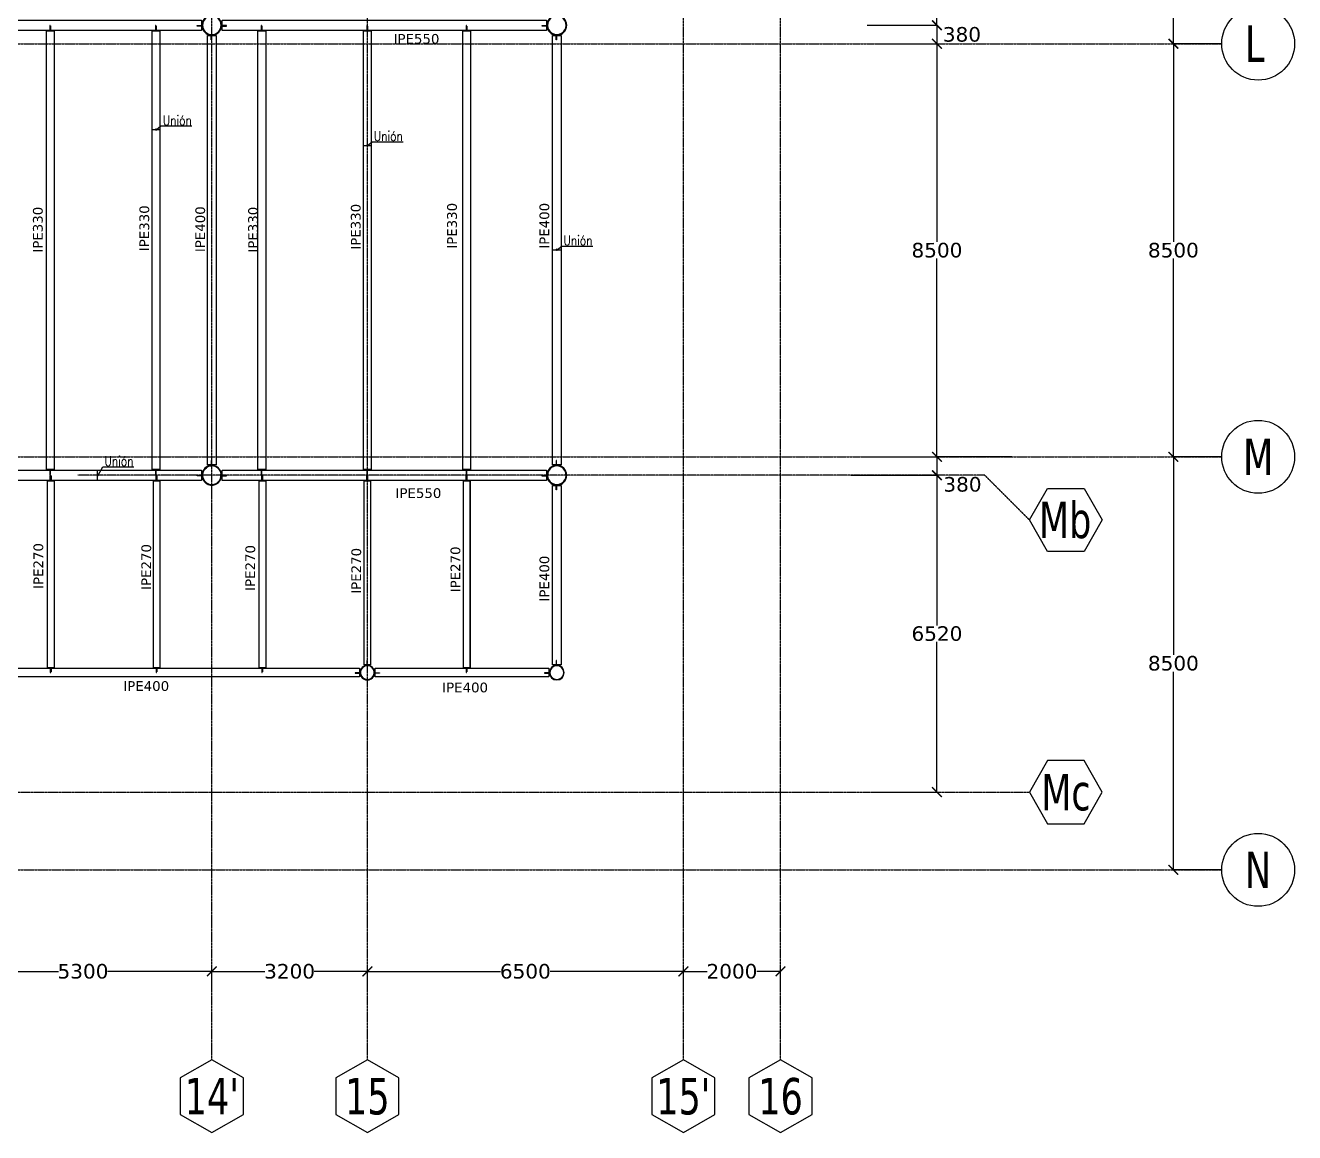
# Model space of a CAD drawing. Header units: millimetres. Extents: x -12345 to 95575, y -10708 to 31862.
# Drawn here: x 69465 to 95575, y -5407 to 17378 of the extents above; entities that cross this region are included whole.
import ezdxf
from ezdxf.enums import TextEntityAlignment as Align

# ---------------------------------------------------------------- set-up
doc = ezdxf.new("R2010")
doc.units = ezdxf.units.MM
doc.header["$LTSCALE"] = 0.95
doc.linetypes.add('DXK_LINE_DOT3', pattern=[5.9187, 2.979, -0.9799, 0.9799, -0.9799])
for name, color, linetype in [('COTAS', 8, 'Continuous'), ('HCB-EJES', 1, 'Continuous'), ('HCB-ROTULOS', 2, 'Continuous'), ('UNIÒN', 6, 'Continuous')]:
    doc.layers.add(name, color=color, linetype=linetype)
for name, color, linetype, lineweight in [('E_COLUMNAS-1', 1, 'Continuous', 25), ('E_COLUMNAS-3', 1, 'Continuous', 35), ('E_TEXTO', 3, 'Continuous', 9), ('HCB_VIGAS', 4, 'Continuous', 25), ('S-COLS-HDLN-2', 52, 'Continuous', 9)]:
    doc.layers.add(name, color=color, linetype=linetype, lineweight=lineweight)
doc.styles.add('CNI_COTAS', font='romans.shx', dxfattribs={"width": 0.8})
doc.styles.add('VERDANA', font='verdana.ttf')
doc.dimstyles.new('1.125', dxfattribs={"dimscale": 0, "dimtxt": 300, "dimasz": 200, "dimexe": 4, "dimexo": 4, "dimgap": 15, "dimtad": 0, "dimdec": 0, "dimzin": 4, "dimdsep": 46, "dimtxsty": 'VERDANA', "dimblk": 'ARCHTICK', "dimcen": -10, "dimclrd": 256, "dimclrt": 3, "dimadec": 0, "dimazin": 0, "dimtfac": 1, "dimtdec": 0, "dimtmove": 2, "dimatfit": 0, "dimldrblk": 'OBLIQUE', "dimfxl": 0.05, "dimtolj": 1, "dimtzin": 0, "dimarcsym": 0})
doc.dimstyles.new('UNIÒN', dxfattribs={"dimscale": 0, "dimtxt": 200, "dimasz": 60, "dimexe": 4, "dimexo": 4, "dimgap": 15, "dimtad": 1, "dimdec": 0, "dimzin": 4, "dimdsep": 46, "dimtxsty": 'CNI_COTAS', "dimcen": -0.09, "dimclrd": 6, "dimclrt": 3, "dimadec": 0, "dimazin": 0, "dimtfac": 1, "dimtdec": 0, "dimtmove": 2, "dimatfit": 0, "dimfxl": 0.05, "dimtolj": 1, "dimtzin": 0, "dimarcsym": 0})

# ---------------------------------------------------------------- blocks, each defined once
blk = doc.blocks.new('EST_SCM_COLUMNA-METALICA-SECCION-CIRCULAR - EST_SCM_COLUMNA-TUBULAR-CIRCULAR_PTEØ_16__e_12_7mm-3427669-_18_00m_N_E_-NIVEL-5 DOC')
at = {"layer": 'E_COLUMNAS-1'}
for radius, start, end in [(0.203, 152.3077, 180), (0.203, 180, 193.8462), (0.191, 138.4615, 180), (0.203, 27.6923, 152.3077), (0.191, 96.9231, 138.4615), (0.19, 221.5385, 0), (0.19, 41.5385, 96.9231), (0.19, 27.6923, 41.5385), (0.19, 13.8462, 27.6923), (0.203, 0, 27.6923), (0.191, 0, 13.8462), (0.203, 346.1538, 0), (0.203, 193.8462, 235.3846), (0.191, 180, 193.8462), (0.19, 193.8462, 221.5385), (0.203, 235.3846, 249.2308), (0.203, 249.2308, 276.9231), (0.203, 276.9231, 304.6154), (0.203, 304.6154, 318.4615), (0.203, 318.4615, 332.3077), (0.203, 332.3077, 346.1538)]:
    blk.add_arc((0, 0), radius, start, end, dxfattribs=at)
blk = doc.blocks.new('EST_SCM_COLUMNA-METALICA-SECCION-CIRCULAR - EST_SCM_COLUMNA-TUBULAR-CIRCULAR_PTEØ_16__e_12_7mm-V25-_18_00m_N_E_-NIVEL-5 DOC')
at = {"layer": 'E_COLUMNAS-1'}
for radius, start, end in [(0.203, 0, 180), (0.203, 180, 0), (0.191, 0, 180), (0.191, 180, 0)]:
    blk.add_arc((0, 0), radius, start, end, dxfattribs=at)
blk = doc.blocks.new('EST_SCM_COLUMNA-METALICA-SECCION-CIRCULAR - EST_SCM_COLUMNA-TUBULAR-CIRCULAR_PTEØ_12__e_10_3mm-V45-_18_00m_N_E_-NIVEL-5 DOC')
at = {"layer": 'S-COLS-HDLN-2'}
h = blk.add_hatch(dxfattribs=at)
h.set_pattern_fill('FP_31', color=256, style=0, pattern_type=2)
h.set_pattern_definition([(315, (-6.162, 144.722), (0.15909903, 0.15909903), [])])
h.paths.add_polyline_path([(0.02, 0.151), (-0.022, 0.151), (-0.063, 0.139), (-0.1, 0.115), (-0.131, 0.077), (-0.147, 0.037), (-0.152, 0), (-0.146, -0.043), (-0.128, -0.082), (-0.1, -0.115), (-0.059, -0.14), (-0.02, -0.151), (0.022, -0.151), (0.067, -0.136), (0.1, -0.115), (0.128, -0.082), (0.147, -0.037), (0.152, 0), (0.146, 0.044), (0.128, 0.082), (0.1, 0.115), (0.059, 0.14), (0.022, 0.151)])
h.paths.add_polyline_path([(0.02, 0.141), (0.063, 0.127), (0.093, 0.107), (0.12, 0.077), (0.136, 0.04), (0.142, 0), (0.136, -0.04), (0.12, -0.077), (0.093, -0.107), (0.059, -0.129), (0.02, -0.141), (-0.02, -0.141), (-0.063, -0.127), (-0.093, -0.107), (-0.12, -0.077), (-0.136, -0.04), (-0.142, 0), (-0.134, 0.044), (-0.12, 0.077), (-0.093, 0.107), (-0.059, 0.129), (-0.02, 0.141)])
at = {"layer": 'E_COLUMNAS-1'}
for radius, start, end in [(0.152, 360, 180), (0.152, 180, 360), (0.142, 0, 180), (0.142, 180, 0)]:
    blk.add_arc((0, 0), radius, start, end, dxfattribs=at)
blk = doc.blocks.new('EST_SCM_COLUMNA-METALICA-SECCION-CIRCULAR - EST_SCM_COLUMNA-TUBULAR-CIRCULAR_PTEØ_16__e_12_7mm-2810865-_18_00m_N_E_-NIVEL-5 DOC')
at = {"layer": 'S-COLS-HDLN-2'}
h = blk.add_hatch(dxfattribs=at)
h.set_pattern_fill('FP_36', color=256, style=0, pattern_type=2)
h.set_pattern_definition([(315, (-2.264, 158.043), (0.15909903, 0.15909903), [])])
h.paths.add_polyline_path([(0, 0.202), (-0.024, 0.202), (-0.072, 0.19), (-0.115, 0.167), (-0.152, 0.135), (-0.182, 0.089), (-0.198, 0.046), (-0.203, 0), (-0.197, -0.049), (-0.18, -0.094), (-0.152, -0.135), (-0.115, -0.167), (-0.068, -0.191), (-0.023, -0.202), (0.024, -0.202), (0.072, -0.19), (0.115, -0.167), (0.152, -0.135), (0.182, -0.089), (0.198, -0.046), (0.203, 0), (0.197, 0.05), (0.18, 0.094), (0.152, 0.135), (0.115, 0.167), (0.068, 0.191), (0.023, 0.202)])
h.paths.add_polyline_path([(0.023, 0.189), (0.072, 0.176), (0.108, 0.157), (0.143, 0.126), (0.169, 0.089), (0.185, 0.046), (0.191, 0), (0.184, -0.049), (0.165, -0.094), (0.143, -0.126), (0.108, -0.157), (0.068, -0.178), (0.023, -0.189), (-0.024, -0.189), (-0.068, -0.178), (-0.108, -0.157), (-0.144, -0.124), (-0.169, -0.089), (-0.185, -0.046), (-0.19, 0), (-0.185, 0.046), (-0.169, 0.089), (-0.143, 0.126), (-0.107, 0.157), (-0.068, 0.178), (-0.023, 0.189), (0, 0.189)])
at = {"layer": 'E_COLUMNAS-1'}
for radius, start, end in [(0.203, 0, 180), (0.203, 180, 0), (0.191, 360, 180), (0.191, 180, 360)]:
    blk.add_arc((0, 0), radius, start, end, dxfattribs=at)
blk = doc.blocks.new('EST_SCM_COLUMNA-METALICA-SECCION-CIRCULAR - EST_SCM_COLUMNA-TUBULAR-CIRCULAR_PTEØ_16__e_12_7mm-V49-_18_00m_N_E_-NIVEL-5 DOC')
at = {"layer": 'S-COLS-HDLN-2'}
h = blk.add_hatch(dxfattribs=at)
h.set_pattern_fill('FP_37', color=256, style=0, pattern_type=2)
h.set_pattern_definition([(315, (-2.264, 148.783), (0.15909903, 0.15909903), [])])
h.paths.add_polyline_path([(0, 0.202), (-0.024, 0.202), (-0.072, 0.19), (-0.115, 0.167), (-0.152, 0.135), (-0.182, 0.089), (-0.198, 0.046), (-0.203, 0), (-0.197, -0.049), (-0.18, -0.094), (-0.152, -0.135), (-0.115, -0.167), (-0.068, -0.191), (-0.023, -0.202), (0.024, -0.202), (0.072, -0.19), (0.115, -0.167), (0.152, -0.135), (0.182, -0.089), (0.198, -0.046), (0.203, 0), (0.197, 0.05), (0.18, 0.094), (0.152, 0.135), (0.115, 0.167), (0.068, 0.191), (0.023, 0.202)])
h.paths.add_polyline_path([(0.023, 0.189), (0.072, 0.176), (0.108, 0.157), (0.143, 0.126), (0.169, 0.089), (0.185, 0.046), (0.191, 0), (0.184, -0.049), (0.165, -0.094), (0.143, -0.126), (0.108, -0.157), (0.068, -0.178), (0.023, -0.189), (-0.024, -0.189), (-0.068, -0.178), (-0.108, -0.157), (-0.143, -0.126), (-0.169, -0.089), (-0.185, -0.046), (-0.19, 0), (-0.185, 0.046), (-0.169, 0.089), (-0.143, 0.126), (-0.108, 0.157), (-0.068, 0.178), (-0.023, 0.189), (0, 0.189)])
at = {"layer": 'E_COLUMNAS-1'}
for radius, start, end in [(0.203, 0, 180), (0.203, 180, 0), (0.191, 360, 180), (0.191, 180, 360)]:
    blk.add_arc((0, 0), radius, start, end, dxfattribs=at)
blk = doc.blocks.new('EST_SCM_COLUMNA-METALICA-SECCION-CIRCULAR - EST_SCM_COLUMNA-TUBULAR-CIRCULAR_PTEØ_12__e_10_3mm-V50-_18_00m_N_E_-NIVEL-5 DOC')
at = {"layer": 'S-COLS-HDLN-2'}
h = blk.add_hatch(dxfattribs=at)
h.set_pattern_fill('FP_38', color=256, style=0, pattern_type=2)
h.set_pattern_definition([(315, (-2.264, 144.722), (0.15909903, 0.15909903), [])])
h.paths.add_polyline_path([(-0.022, 0.151), (-0.063, 0.139), (-0.1, 0.115), (-0.128, 0.082), (-0.147, 0.04), (-0.152, 0), (-0.146, -0.043), (-0.126, -0.085), (-0.1, -0.115), (-0.059, -0.14), (-0.019, -0.151), (0.022, -0.151), (0.068, -0.136), (0.1, -0.115), (0.131, -0.077), (0.147, -0.037), (0.152, 0), (0.146, 0.045), (0.128, 0.082), (0.1, 0.115), (0.059, 0.14), (0.02, 0.151), (-0.02, 0.151)])
h.paths.add_polyline_path([(0.02, 0.141), (0.063, 0.127), (0.093, 0.107), (0.12, 0.077), (0.136, 0.04), (0.142, 0), (0.135, -0.043), (0.12, -0.077), (0.09, -0.109), (0.054, -0.131), (0.019, -0.141), (-0.02, -0.141), (-0.059, -0.129), (-0.093, -0.107), (-0.12, -0.077), (-0.136, -0.04), (-0.142, 0), (-0.134, 0.045), (-0.12, 0.077), (-0.093, 0.107), (-0.059, 0.129), (-0.02, 0.141)])
at = {"layer": 'E_COLUMNAS-1'}
for radius, start, end in [(0.152, 0, 180), (0.152, 180, 0), (0.142, 360, 180), (0.142, 180, 360)]:
    blk.add_arc((0, 0), radius, start, end, dxfattribs=at)
blk = doc.blocks.new('_ArchTick')
at = {"color": 0, "linetype": 'ByBlock', "const_width": 0.15}
blk.add_lwpolyline([(-0.5, -0.5), (0.5, 0.5)], dxfattribs=at)
blk = doc.blocks.new('*D180')
at = {"layer": 'COTAS', "color": 0, "lineweight": -2, "transparency": 16777216}
for p, q in [((87060, 23900), (88221, 23900)), ((87163, 17380), (88221, 17380))]:
    blk.add_line(p, q, dxfattribs=at)
at = {"layer": 'COTAS', "lineweight": -2, "transparency": 16777216}
for p, q in [((88217, 23900), (88217, 20811)), ((88217, 17380), (88217, 20469))]:
    blk.add_line(p, q, dxfattribs=at)
at = {"layer": 'Defpoints', "color": 0, "transparency": 16777216}
for p in [(87056, 23900), (88217, 23900), (87159, 17380)]:
    blk.add_point(p, dxfattribs=at)
at = {"layer": 'COTAS', "lineweight": -2, "transparency": 16777216, "xscale": 200, "yscale": 200, "zscale": 200}
for p, rotation in [((88217, 23900), 90), ((88217, 17380), 270)]:
    blk.add_blockref('_ArchTick', p, dxfattribs=dict(at, rotation=rotation))
at = {"layer": 'COTAS', "color": 3, "transparency": 16777216, "insert": (88217, 20640), "char_height": 300, "attachment_point": 5, "rotation": 0.1, "style": 'VERDANA'}
blk.add_mtext('\\A1;6520', dxfattribs=at)
blk = doc.blocks.new('_Oblique')
at = {"color": 0, "linetype": 'ByBlock', "lineweight": -2}
blk.add_line((-0.5, -0.5), (0.5, 0.5), dxfattribs=at)
blk = doc.blocks.new('*D189')
at = {"layer": 'COTAS', "color": 0, "lineweight": -2, "transparency": 16777216}
for p, q in [((68000, -2507), (68000, -2085)), ((73300, -2507), (73300, -2085))]:
    blk.add_line(p, q, dxfattribs=at)
at = {"layer": 'COTAS', "lineweight": -2, "transparency": 16777216}
for p, q in [((68000, -2089), (70143, -2089)), ((73300, -2089), (71157, -2089))]:
    blk.add_line(p, q, dxfattribs=at)
at = {"layer": 'Defpoints', "color": 0, "transparency": 16777216}
for p in [(68000, -2089), (68000, -2511), (73300, -2511)]:
    blk.add_point(p, dxfattribs=at)
at = {"layer": 'COTAS', "lineweight": -2, "transparency": 16777216, "xscale": 200, "yscale": 200, "zscale": 200, "rotation": 180}
blk.add_blockref('_ArchTick', (68000, -2089), dxfattribs=at)
at = {"layer": 'COTAS', "lineweight": -2, "transparency": 16777216, "xscale": 200, "yscale": 200, "zscale": 200}
blk.add_blockref('_ArchTick', (73300, -2089), dxfattribs=at)
at = {"layer": 'COTAS', "color": 3, "transparency": 16777216, "insert": (70650, -2089), "char_height": 300, "attachment_point": 5, "style": 'VERDANA'}
blk.add_mtext('\\A1;5300', dxfattribs=at)
blk = doc.blocks.new('*D190')
at = {"layer": 'COTAS', "color": 0, "lineweight": -2, "transparency": 16777216}
for p, q in [((76500, -2507), (76500, -2085)), ((83000, -2507), (83000, -2085))]:
    blk.add_line(p, q, dxfattribs=at)
at = {"layer": 'COTAS', "lineweight": -2, "transparency": 16777216}
for p, q in [((76500, -2089), (79238, -2089)), ((83000, -2089), (80262, -2089))]:
    blk.add_line(p, q, dxfattribs=at)
at = {"layer": 'Defpoints', "color": 0, "transparency": 16777216}
for p in [(76500, -2089), (76500, -2511), (83000, -2511)]:
    blk.add_point(p, dxfattribs=at)
at = {"layer": 'COTAS', "lineweight": -2, "transparency": 16777216, "xscale": 200, "yscale": 200, "zscale": 200, "rotation": 180}
blk.add_blockref('_ArchTick', (76500, -2089), dxfattribs=at)
at = {"layer": 'COTAS', "lineweight": -2, "transparency": 16777216, "xscale": 200, "yscale": 200, "zscale": 200}
blk.add_blockref('_ArchTick', (83000, -2089), dxfattribs=at)
at = {"layer": 'COTAS', "color": 3, "transparency": 16777216, "insert": (79750, -2089), "char_height": 300, "attachment_point": 5, "style": 'VERDANA'}
blk.add_mtext('\\A1;6500', dxfattribs=at)
blk = doc.blocks.new('*D193')
at = {"layer": 'COTAS', "color": 0, "lineweight": -2, "transparency": 16777216}
for p, q in [((87042, 8120), (88221, 8120)), ((86861, 1600), (88221, 1600))]:
    blk.add_line(p, q, dxfattribs=at)
at = {"layer": 'COTAS', "lineweight": -2, "transparency": 16777216}
for p, q in [((88217, 8120), (88217, 5031)), ((88217, 1600), (88217, 4689))]:
    blk.add_line(p, q, dxfattribs=at)
at = {"layer": 'Defpoints', "color": 0, "transparency": 16777216}
for p in [(87038, 8120), (88217, 8120), (86857, 1600)]:
    blk.add_point(p, dxfattribs=at)
at = {"layer": 'COTAS', "lineweight": -2, "transparency": 16777216, "xscale": 200, "yscale": 200, "zscale": 200}
for p, rotation in [((88217, 8120), 90), ((88217, 1600), 270)]:
    blk.add_blockref('_ArchTick', p, dxfattribs=dict(at, rotation=rotation))
at = {"layer": 'COTAS', "color": 3, "transparency": 16777216, "insert": (88217, 4860), "char_height": 300, "attachment_point": 5, "rotation": 0.1, "style": 'VERDANA'}
blk.add_mtext('\\A1;6520', dxfattribs=at)
blk = doc.blocks.new('*D194')
at = {"layer": 'COTAS', "color": 0, "lineweight": -2, "transparency": 16777216}
for p, q in [((86933, 17000), (88221, 17000)), ((89761, 8500), (88213, 8500))]:
    blk.add_line(p, q, dxfattribs=at)
at = {"layer": 'COTAS', "lineweight": -2, "transparency": 16777216}
for p, q in [((88217, 17000), (88217, 12922)), ((88217, 8500), (88217, 12578))]:
    blk.add_line(p, q, dxfattribs=at)
at = {"layer": 'Defpoints', "color": 0, "transparency": 16777216}
for p in [(86929, 17000), (88217, 17000), (89765, 8500)]:
    blk.add_point(p, dxfattribs=at)
at = {"layer": 'COTAS', "lineweight": -2, "transparency": 16777216, "xscale": 200, "yscale": 200, "zscale": 200}
for p, rotation in [((88217, 17000), 90), ((88217, 8500), 270)]:
    blk.add_blockref('_ArchTick', p, dxfattribs=dict(at, rotation=rotation))
at = {"layer": 'COTAS', "color": 3, "transparency": 16777216, "insert": (88217, 12750), "char_height": 300, "attachment_point": 5, "rotation": 0.1, "style": 'VERDANA'}
blk.add_mtext('\\A1;8500', dxfattribs=at)
blk = doc.blocks.new('*D195')
at = {"layer": 'COTAS', "lineweight": -2, "transparency": 16777216}
for p, q in [((88217, 8500), (88217, 8700)), ((88217, 8500), (88217, 8120)), ((88217, 8120), (88217, 7920))]:
    blk.add_line(p, q, dxfattribs=at)
at = {"layer": 'COTAS', "color": 0, "lineweight": -2, "transparency": 16777216}
for p, q in [((86674, 8500), (88221, 8500)), ((86446, 8120), (88221, 8120))]:
    blk.add_line(p, q, dxfattribs=at)
at = {"layer": 'Defpoints', "color": 0, "transparency": 16777216}
for p in [(86670, 8500), (86442, 8120), (88217, 8120)]:
    blk.add_point(p, dxfattribs=at)
at = {"layer": 'COTAS', "lineweight": -2, "transparency": 16777216, "xscale": 200, "yscale": 200, "zscale": 200}
for p, rotation in [((88217, 8500), 270), ((88217, 8120), 90)]:
    blk.add_blockref('_ArchTick', p, dxfattribs=dict(at, rotation=rotation))
at = {"layer": 'COTAS', "color": 3, "transparency": 16777216, "insert": (88742, 7931), "char_height": 300, "attachment_point": 5, "rotation": 0.1, "style": 'VERDANA'}
blk.add_mtext('\\A1;380', dxfattribs=at)
blk = doc.blocks.new('*D196')
at = {"layer": 'COTAS', "color": 0, "lineweight": -2, "transparency": 16777216}
for p, q in [((73300, -2507), (73300, -2085)), ((76500, -2507), (76500, -2085))]:
    blk.add_line(p, q, dxfattribs=at)
at = {"layer": 'COTAS', "lineweight": -2, "transparency": 16777216}
for p, q in [((73300, -2089), (74391, -2089)), ((76500, -2089), (75409, -2089))]:
    blk.add_line(p, q, dxfattribs=at)
at = {"layer": 'Defpoints', "color": 0, "transparency": 16777216}
for p in [(76500, -2089), (73300, -2511), (76500, -2511)]:
    blk.add_point(p, dxfattribs=at)
at = {"layer": 'COTAS', "lineweight": -2, "transparency": 16777216, "xscale": 200, "yscale": 200, "zscale": 200, "rotation": 180}
blk.add_blockref('_ArchTick', (73300, -2089), dxfattribs=at)
at = {"layer": 'COTAS', "lineweight": -2, "transparency": 16777216, "xscale": 200, "yscale": 200, "zscale": 200}
blk.add_blockref('_ArchTick', (76500, -2089), dxfattribs=at)
at = {"layer": 'COTAS', "color": 3, "transparency": 16777216, "insert": (74900, -2089), "char_height": 300, "attachment_point": 5, "style": 'VERDANA'}
blk.add_mtext('\\A1;3200', dxfattribs=at)
blk = doc.blocks.new('*D197')
at = {"layer": 'COTAS', "color": 0, "lineweight": -2, "transparency": 16777216}
for p, q in [((83000, -2507), (83000, -2085)), ((85000, -2507), (85000, -2085))]:
    blk.add_line(p, q, dxfattribs=at)
at = {"layer": 'COTAS', "lineweight": -2, "transparency": 16777216}
for p, q in [((83000, -2089), (83490, -2089)), ((85000, -2089), (84510, -2089))]:
    blk.add_line(p, q, dxfattribs=at)
at = {"layer": 'Defpoints', "color": 0, "transparency": 16777216}
for p in [(85000, -2089), (83000, -2511), (85000, -2511)]:
    blk.add_point(p, dxfattribs=at)
at = {"layer": 'COTAS', "lineweight": -2, "transparency": 16777216, "xscale": 200, "yscale": 200, "zscale": 200, "rotation": 180}
blk.add_blockref('_ArchTick', (83000, -2089), dxfattribs=at)
at = {"layer": 'COTAS', "lineweight": -2, "transparency": 16777216, "xscale": 200, "yscale": 200, "zscale": 200}
blk.add_blockref('_ArchTick', (85000, -2089), dxfattribs=at)
at = {"layer": 'COTAS', "color": 3, "transparency": 16777216, "insert": (84000, -2089), "char_height": 300, "attachment_point": 5, "style": 'VERDANA'}
blk.add_mtext('\\A1;2000', dxfattribs=at)
blk = doc.blocks.new('*D199')
at = {"layer": 'COTAS', "color": 0, "lineweight": -2, "transparency": 16777216}
for p, q in [((86784, 17380), (88221, 17380)), ((87322, 17000), (88221, 17000))]:
    blk.add_line(p, q, dxfattribs=at)
at = {"layer": 'COTAS', "lineweight": -2, "transparency": 16777216}
blk.add_line((88217, 17380), (88217, 17000), dxfattribs=at)
at = {"layer": 'Defpoints', "color": 0, "transparency": 16777216}
for p in [(86780, 17380), (87318, 17000), (88217, 17000)]:
    blk.add_point(p, dxfattribs=at)
at = {"layer": 'COTAS', "lineweight": -2, "transparency": 16777216, "xscale": 200, "yscale": 200, "zscale": 200}
for p, rotation in [((88217, 17380), 90), ((88217, 17000), 270)]:
    blk.add_blockref('_ArchTick', p, dxfattribs=dict(at, rotation=rotation))
at = {"layer": 'COTAS', "color": 3, "transparency": 16777216, "insert": (88731, 17190), "char_height": 300, "attachment_point": 5, "rotation": 0.1, "style": 'VERDANA'}
blk.add_mtext('\\A1;380', dxfattribs=at)
blk = doc.blocks.new('*D203')
at = {"layer": 'COTAS', "color": 0, "lineweight": -2, "transparency": 16777216}
for p, q in [((94071, 25500), (93077, 25500)), ((94071, 17000), (93077, 17000))]:
    blk.add_line(p, q, dxfattribs=at)
at = {"layer": 'COTAS', "lineweight": -2, "transparency": 16777216}
for p, q in [((93081, 25500), (93081, 21422)), ((93081, 17000), (93081, 21078))]:
    blk.add_line(p, q, dxfattribs=at)
at = {"layer": 'Defpoints', "color": 0, "transparency": 16777216}
for p in [(93081, 25500), (94075, 25500), (94075, 17000)]:
    blk.add_point(p, dxfattribs=at)
at = {"layer": 'COTAS', "lineweight": -2, "transparency": 16777216, "xscale": 200, "yscale": 200, "zscale": 200}
for p, rotation in [((93081, 25500), 90), ((93081, 17000), 270)]:
    blk.add_blockref('_ArchTick', p, dxfattribs=dict(at, rotation=rotation))
at = {"layer": 'COTAS', "color": 3, "transparency": 16777216, "insert": (93081, 21250), "char_height": 300, "attachment_point": 5, "rotation": 0.1, "style": 'VERDANA'}
blk.add_mtext('\\A1;8500', dxfattribs=at)
blk = doc.blocks.new('*D204')
at = {"layer": 'COTAS', "color": 0, "lineweight": -2, "transparency": 16777216}
for p, q in [((94071, 17000), (93077, 17000)), ((94071, 8500), (93077, 8500))]:
    blk.add_line(p, q, dxfattribs=at)
at = {"layer": 'COTAS', "lineweight": -2, "transparency": 16777216}
for p, q in [((93081, 17000), (93081, 12922)), ((93081, 8500), (93081, 12578))]:
    blk.add_line(p, q, dxfattribs=at)
at = {"layer": 'Defpoints', "color": 0, "transparency": 16777216}
for p in [(94075, 17000), (93081, 8500), (94075, 8500)]:
    blk.add_point(p, dxfattribs=at)
at = {"layer": 'COTAS', "lineweight": -2, "transparency": 16777216, "xscale": 200, "yscale": 200, "zscale": 200}
for p, rotation in [((93081, 17000), 90), ((93081, 8500), 270)]:
    blk.add_blockref('_ArchTick', p, dxfattribs=dict(at, rotation=rotation))
at = {"layer": 'COTAS', "color": 3, "transparency": 16777216, "insert": (93081, 12750), "char_height": 300, "attachment_point": 5, "rotation": 0.1, "style": 'VERDANA'}
blk.add_mtext('\\A1;8500', dxfattribs=at)
blk = doc.blocks.new('*D205')
at = {"layer": 'COTAS', "color": 0, "lineweight": -2, "transparency": 16777216}
for p, q in [((94071, 8500), (93077, 8500)), ((94071, 0), (93077, 0))]:
    blk.add_line(p, q, dxfattribs=at)
at = {"layer": 'COTAS', "lineweight": -2, "transparency": 16777216}
for p, q in [((93081, 8500), (93081, 4422)), ((93081, 0), (93081, 4078))]:
    blk.add_line(p, q, dxfattribs=at)
at = {"layer": 'Defpoints', "color": 0, "transparency": 16777216}
for p in [(93081, 8500), (94075, 8500), (94075, 0)]:
    blk.add_point(p, dxfattribs=at)
at = {"layer": 'COTAS', "lineweight": -2, "transparency": 16777216, "xscale": 200, "yscale": 200, "zscale": 200}
for p, rotation in [((93081, 8500), 90), ((93081, 0), 270)]:
    blk.add_blockref('_ArchTick', p, dxfattribs=dict(at, rotation=rotation))
at = {"layer": 'COTAS', "color": 3, "transparency": 16777216, "insert": (93081, 4250), "char_height": 300, "attachment_point": 5, "rotation": 0.1, "style": 'VERDANA'}
blk.add_mtext('\\A1;8500', dxfattribs=at)

msp = doc.modelspace()

# ---------------------------------------------------------------- linework, layer by layer
at = {"layer": 'HCB-EJES', "linetype": 'DXK_LINE_DOT3'}
for p, q in [((73300, -3906.8), (73300, 29407)), ((76500, -3906.8), (76500, 29407)), ((83000, -3906.8), (83000, 29407)), ((85000, -3906.8), (85000, 29407)), ((-10844.5, 17000), (94075, 17000)), ((-10844.5, 8500), (94075, 8500)), ((-6888.4, 1600), (90118.8, 1600)), ((-10844.5, 0), (94075, 0))]:
    msp.add_line(p, q, dxfattribs=at)
msp.add_lwpolyline([(90118.8, 7201), (89199.8, 8120), (70546.8, 8120)], dxfattribs=at)
msp.add_lwpolyline([(90118.8, 7201), (89199.8, 8120), (70546.8, 8120)], dxfattribs=at)
at = {"layer": 'HCB-ROTULOS', "color": 40, "linetype": 'ByBlock', "true_color": 0xf8d731}
for points in [[(91243.8, 6551.4), (90493.8, 6551.4), (90118.8, 7201), (90493.8, 7850.5), (91243.8, 7850.5), (91618.8, 7201)], [(90493.8, 950.5), (91243.8, 950.5), (91618.8, 1600), (91243.8, 2249.5), (90493.8, 2249.5), (90118.8, 1600)], [(72650.5, -5031.8), (73300, -5406.8), (73949.5, -5031.8), (73949.5, -4281.8), (73300, -3906.8), (72650.5, -4281.8)], [(75850.5, -5031.8), (76500, -5406.8), (77149.5, -5031.8), (77149.5, -4281.8), (76500, -3906.8), (75850.5, -4281.8)], [(82350.5, -5031.8), (83000, -5406.8), (83649.5, -5031.8), (83649.5, -4281.8), (83000, -3906.8), (82350.5, -4281.8)], [(84350.5, -5031.8), (85000, -5406.8), (85649.5, -5031.8), (85649.5, -4281.8), (85000, -3906.8), (84350.5, -4281.8)]]:
    msp.add_lwpolyline(points, close=True, dxfattribs=at)
for centre in [(94825, 17000), (94825, 8500), (94825, 0)]:
    msp.add_circle(centre, 750, dxfattribs=at)
at = {"layer": 'HCB_VIGAS'}
for p, q in [((78477.3, 4159.9), (78477.3, 8005.2)), ((78612.3, 4159.9), (78612.3, 8005.2))]:
    msp.add_line(p, q, dxfattribs=at)
for points in [[(67000.2, 17485.2), (73086.8, 17485.2), (73086.8, 17275.2), (67000.2, 17275.2)], [(70057.9, 17265.2), (70058, 8235.2), (69898, 8235.2), (69897.9, 17265.2)], [(69974.5, 17365.9), (69981.6, 17365.9), (69981.6, 17265.2), (69974.5, 17265.2)], [(72232.9, 17265.2), (72233, 8235.2), (72073, 8235.2), (72072.9, 17265.2)], [(72149.5, 17365.9), (72156.6, 17365.9), (72156.6, 17265.2), (72149.5, 17265.2)], [(73513.2, 17485.2), (80184.4, 17485.2), (80184.4, 17275.2), (73513.2, 17275.2)], [(74408, 17265.2), (74408.1, 8235.2), (74248.1, 8235.2), (74248, 17265.2)], [(74324.5, 17365.9), (74331.6, 17365.9), (74331.6, 17265.2), (74324.5, 17265.2)], [(76579.8, 17265.2), (76579.9, 8235.2), (76419.9, 8235.2), (76419.8, 17265.2)], [(76496.4, 17362), (76503.5, 17362), (76503.5, 17265.2), (76496.4, 17265.2)], [(78624.7, 17265.2), (78624.8, 8235.2), (78464.8, 8235.2), (78464.7, 17265.2)], [(78541.2, 17362), (78548.3, 17362), (78548.3, 17265.2), (78541.2, 17265.2)], [(73390, 17167), (73390, 8333.4), (73210, 8333.4), (73210, 17167)], [(80487.6, 17167), (80487.6, 8333.4), (80307.6, 8333.4), (80307.6, 17167)], [(67000, 8225.2), (73086.8, 8225.2), (73086.8, 8015.2), (67000, 8015.2)], [(69974.5, 8133.9), (69981.6, 8133.9), (69981.6, 8235.2), (69974.5, 8235.2)], [(69987, 8105.9), (69994.1, 8105.9), (69994.1, 8005.2), (69987, 8005.2)], [(72149.5, 8133.9), (72156.6, 8133.9), (72156.6, 8235.2), (72149.5, 8235.2)], [(72162, 8105.9), (72169.1, 8105.9), (72169.1, 8005.2), (72162, 8005.2)], [(73513.2, 8225.2), (80184.4, 8225.2), (80184.4, 8015.2), (73513.2, 8015.2)], [(74324.5, 8133.9), (74331.6, 8133.9), (74331.6, 8235.2), (74324.5, 8235.2)], [(74337, 8105.9), (74344.1, 8105.9), (74344.1, 8005.2), (74337, 8005.2)], [(76496.5, 8133.9), (76503.5, 8133.9), (76503.5, 8235.2), (76496.5, 8235.2)], [(76496.5, 8106.1), (76503.5, 8106.1), (76503.5, 8005.2), (76496.5, 8005.2)], [(78541.3, 8133.9), (78548.4, 8133.9), (78548.4, 8235.2), (78541.3, 8235.2)], [(78541.3, 8106.1), (78548.4, 8106.1), (78548.4, 8005.2), (78541.3, 8005.2)], [(70058, 8005.2), (70058, 4159.9), (69923, 4159.9), (69923, 8005.2)], [(72233, 8005.2), (72233, 4159.9), (72098, 4159.9), (72098, 8005.2)], [(74408, 8005.2), (74408, 4159.9), (74273, 4159.9), (74273, 8005.2)], [(76567.5, 8005.2), (76567.2, 4222.3), (76432.2, 4222.3), (76432.5, 8005.2)], [(78612.3, 8005.2), (78612.3, 4159.9), (78477.3, 4159.9), (78477.3, 8005.2)], [(80487.6, 7907), (80487.6, 4222.3), (80307.6, 4222.3), (80307.6, 7907)], [(68072.6, 4149.9), (76337.4, 4149.9), (76337.4, 3969.9), (68072.6, 3969.9)], [(69987, 4159.9), (69994.1, 4159.9), (69994.1, 4074.2), (69987, 4074.2)], [(72162, 4159.9), (72169.1, 4159.9), (72169.1, 4074.2), (72162, 4074.2)], [(74337, 4159.9), (74344.1, 4159.9), (74344.1, 4074.2), (74337, 4074.2)], [(76662.2, 4149.9), (80235.2, 4150), (80235.2, 3970), (76662.2, 3969.9)], [(78541.3, 4159.9), (78548.4, 4159.9), (78548.4, 4074.2), (78541.3, 4074.2)]]:
    msp.add_lwpolyline(points, close=True, dxfattribs=at)
for points in [[(69974.5, 17309.5), (69974.5, 17373.9), (69964.5, 17373.9), (69964.5, 17275.2), (69974.5, 17275.2)], [(72149.5, 17309.5), (72149.5, 17373.9), (72139.5, 17373.9), (72139.5, 17275.2), (72149.5, 17275.2)], [(73096.8, 17363.9), (72997.3, 17363.9), (72997.3, 17373.9), (73096.8, 17373.9), (73096.8, 17363.9)], [(73503.2, 17363.9), (73602.7, 17363.9), (73602.7, 17373.9), (73503.2, 17373.9), (73503.2, 17363.9)], [(74324.5, 17309.5), (74324.5, 17373.9), (74314.5, 17373.9), (74314.5, 17275.2), (74324.5, 17275.2)], [(76496.4, 17275.2), (76496.4, 17373.9), (76486.4, 17373.9), (76486.4, 17275.2), (76496.4, 17275.2)], [(78541.2, 17275.2), (78541.2, 17373.9), (78531.2, 17373.9), (78531.2, 17275.2), (78541.2, 17275.2)], [(80194.5, 17363.9), (80095, 17363.9), (80094.9, 17373.9), (80194.4, 17373.9), (80194.5, 17363.9)], [(73295.7, 17177), (73295.7, 17077.5), (73285.7, 17077.5), (73285.7, 17177), (73295.7, 17177)], [(80393.3, 17177), (80393.3, 17077.5), (80383.3, 17077.5), (80383.3, 17177), (80393.3, 17177)], [(73295.7, 8323.4), (73295.7, 8422.9), (73285.7, 8422.9), (73285.7, 8323.4), (73295.7, 8323.4)], [(80393.3, 8323.4), (80393.3, 8422.9), (80383.3, 8422.9), (80383.3, 8323.4), (80393.3, 8323.4)], [(69974.5, 8125.8), (69974.5, 8225.2), (69964.5, 8225.2), (69964.5, 8126), (69974.5, 8126)], [(69987, 8115.9), (69987, 8015.3), (69977, 8015.3), (69977, 8115.9), (69987, 8115.9)], [(72149.5, 8126), (72149.5, 8225.2), (72139.5, 8225.2), (72139.5, 8126), (72149.5, 8126)], [(72162, 8115.9), (72162, 8015.3), (72152, 8015.3), (72152, 8115.9), (72162, 8115.9)], [(73096.8, 8104.9), (72997.3, 8104.9), (72997.3, 8114.9), (73096.8, 8114.9), (73096.8, 8104.9)], [(73503.2, 8104.9), (73602.7, 8104.9), (73602.7, 8114.9), (73503.2, 8114.9), (73503.2, 8104.9)], [(74324.5, 8125.8), (74324.5, 8225.2), (74314.5, 8225.2), (74314.5, 8125.8), (74324.5, 8125.8)], [(74337, 8114.7), (74337, 8015.3), (74327, 8015.3), (74327, 8114.7), (74337, 8114.7)], [(76496.5, 8125.8), (76496.5, 8225.2), (76486.5, 8225.2), (76486.5, 8125.8), (76496.5, 8125.8)], [(76496.5, 8114.7), (76496.5, 8015.3), (76486.5, 8015.3), (76486.5, 8114.7), (76496.5, 8114.7)], [(78541.3, 8125.8), (78541.3, 8225.2), (78531.3, 8225.2), (78531.3, 8125.8), (78541.3, 8125.8)], [(78541.3, 8114.7), (78541.3, 8015.3), (78531.3, 8015.3), (78531.3, 8114.7), (78541.3, 8114.7)], [(80194.5, 8104.7), (80095, 8104.7), (80094.9, 8114.7), (80194.4, 8114.7), (80194.5, 8104.7)], [(80393.3, 7916.6), (80393.3, 7817.1), (80383.3, 7817.1), (80383.3, 7916.6), (80393.3, 7916.6)], [(76496.4, 4211.7), (76496.4, 4311.2), (76486.4, 4311.2), (76486.4, 4211.7), (76496.4, 4211.7)], [(80394.2, 4211.7), (80394.2, 4311.2), (80384.2, 4311.3), (80384.2, 4211.8), (80394.2, 4211.7)], [(69987, 4064.1), (69987, 4149.9), (69977, 4149.9), (69977, 4064.2), (69987, 4064.2)], [(72162, 4064.1), (72162, 4149.9), (72152, 4149.9), (72152, 4064.2), (72162, 4064.2)], [(74337, 4064.1), (74337, 4149.9), (74327, 4149.9), (74327, 4064.2), (74337, 4064.2)], [(76248.2, 4045.6), (76347.7, 4045.6), (76347.7, 4055.6), (76248.2, 4055.6), (76248.2, 4045.6)], [(76751.8, 4045.6), (76652.3, 4045.6), (76652.3, 4055.6), (76751.8, 4055.6), (76751.8, 4045.6)], [(78541.3, 4064.1), (78541.3, 4149.9), (78531.3, 4149.9), (78531.3, 4064.2), (78541.3, 4064.2)], [(80146, 4045.6), (80245.5, 4045.6), (80245.5, 4055.6), (80146, 4055.6), (80146, 4045.6)]]:
    msp.add_lwpolyline(points, dxfattribs=at)
at = {"layer": 'UNIÒN'}
for points in [[(72072.9, 15233.2), (72232.9, 15233.2)], [(76425, 14908.2), (76575, 14908.2)], [(80307.6, 12761.2), (80487.6, 12761.2)], [(70951.2, 8015.2), (70951.2, 8225.2)]]:
    msp.add_lwpolyline(points, dxfattribs=at)
at = {"layer": 'UNIÒN', "color": 2, "const_width": 25}
for points in [[(72140.5, 15233.2, 1), (72165.5, 15233.2, 1)], [(76487.5, 14908.2, 1), (76512.5, 14908.2, 1)], [(80385.2, 12761.2, 1), (80410.2, 12761.2, 1)], [(70951.2, 8107.4, 1), (70951.2, 8132.4, 1)]]:
    msp.add_lwpolyline(points, format="xyb", close=True, dxfattribs=at)

# ---------------------------------------------------------------- block references
at = {"layer": 'E_COLUMNAS-1', "xscale": 1000.000000001404, "yscale": 1000.000000001404, "zscale": 1000.000000001404, "rotation": 269.9999999999997}
for name, p in [('EST_SCM_COLUMNA-METALICA-SECCION-CIRCULAR - EST_SCM_COLUMNA-TUBULAR-CIRCULAR_PTEØ_16__e_12_7mm-V25-_18_00m_N_E_-NIVEL-5 DOC', (73300, 17380.2)), ('EST_SCM_COLUMNA-METALICA-SECCION-CIRCULAR - EST_SCM_COLUMNA-TUBULAR-CIRCULAR_PTEØ_16__e_12_7mm-3427669-_18_00m_N_E_-NIVEL-5 DOC', (73300, 8120.2))]:
    msp.add_blockref(name, p, dxfattribs=at)
at = {"layer": 'E_COLUMNAS-3', "xscale": 1000.000000001404, "yscale": 1000.000000001404, "zscale": 1000.000000001404, "rotation": 180}
for name, p in [('EST_SCM_COLUMNA-METALICA-SECCION-CIRCULAR - EST_SCM_COLUMNA-TUBULAR-CIRCULAR_PTEØ_16__e_12_7mm-2810865-_18_00m_N_E_-NIVEL-5 DOC', (80397.6, 17380.2)), ('EST_SCM_COLUMNA-METALICA-SECCION-CIRCULAR - EST_SCM_COLUMNA-TUBULAR-CIRCULAR_PTEØ_16__e_12_7mm-V49-_18_00m_N_E_-NIVEL-5 DOC', (80397.6, 8120.2)), ('EST_SCM_COLUMNA-METALICA-SECCION-CIRCULAR - EST_SCM_COLUMNA-TUBULAR-CIRCULAR_PTEØ_12__e_10_3mm-V45-_18_00m_N_E_-NIVEL-5 DOC', (76499.8, 4059.9)), ('EST_SCM_COLUMNA-METALICA-SECCION-CIRCULAR - EST_SCM_COLUMNA-TUBULAR-CIRCULAR_PTEØ_12__e_10_3mm-V50-_18_00m_N_E_-NIVEL-5 DOC', (80397.6, 4059.9))]:
    msp.add_blockref(name, p, dxfattribs=at)

# ---------------------------------------------------------------- texts
at = {"layer": 'E_TEXTO', "style": 'VERDANA'}
for s, p in [('IPE550', (77510.8, 17000)), ('IPE550', (77550.8, 7653.1)), ('IPE400', (71950.8, 3683.1)), ('IPE400', (78510.8, 3653.1))]:
    msp.add_text(s, height=200, dxfattribs=at).set_placement(p, align=Align.CENTER)
for s, p in [('IPE330', (69820.8, 13173.1)), ('IPE330', (72010.8, 13203.1)), ('IPE400', (73160.8, 13183.1)), ('IPE330', (74248, 13173.1)), ('IPE330', (76360.8, 13233.1)), ('IPE330', (78340.8, 13253.1)), ('IPE400', (80240.8, 13253.1)), ('IPE270', (69830.8, 6253.1)), ('IPE270', (72050.8, 6233.1)), ('IPE270', (74190.8, 6213.1)), ('IPE270', (76370.8, 6153.1)), ('IPE270', (78410.8, 6183.1)), ('IPE400', (80240.8, 5993.1))]:
    msp.add_text(s, height=200, rotation=90, dxfattribs=at).set_placement(p, align=Align.CENTER)
at = {"layer": 'HCB-ROTULOS', "color": 4, "style": 'VERDANA', "width": 0.7}
for s, p in [('L', (94754.4, 17000)), ('M', (94825, 8500)), ('Mb', (90854.3, 7201)), ('Mc', (90868.8, 1600)), ('N', (94823.6, 0)), ("14'", (73300, -4656.8)), ('15', (76500, -4656.8)), ("15'", (83000, -4656.8)), ('16', (85000, -4656.8))]:
    msp.add_text(s, height=750, dxfattribs=at).set_placement(p, align=Align.MIDDLE_CENTER)
at = {"layer": 'UNIÒN', "color": 3, "char_height": 200, "attachment_point": 7, "style": 'CNI_COTAS'}
for insert in [(72289.3, 15323.7), (76636.3, 14998.7), (80534, 12851.7), (71092.7, 8310.3)]:
    msp.add_mtext('Unión', dxfattribs=dict(at, insert=insert))

# ---------------------------------------------------------------- dimensions: what is measured, and where the dimension line sits
at = {"layer": 'COTAS'}
for base, p1, p2, angle, picture, middle in [((93081.1, 25500), (94075, 17000), (94075, 25500), 270, '*D203', (93081.1, 21250)), ((88216.6, 23900.1), (87158.5, 17380), (87055.8, 23900.1), 270, '*D180', (88216.6, 20640)), ((88216.6, 17000), (89765.4, 8500), (86929.2, 17000), 270, '*D194', (88216.6, 12750)), ((93081.1, 8500), (94075, 17000), (94075, 8500), 90, '*D204', (93081.1, 12750)), ((93081.1, 8500), (94075, 0), (94075, 8500), 270, '*D205', (93081.1, 4250)), ((88216.6, 8120), (86857.5, 1600), (87037.7, 8120), 270, '*D193', (88216.6, 4860))]:
    dim = msp.add_linear_dim(base=base, p1=p1, p2=p2, angle=angle, dimstyle='1.125', override={"dimscale": 1}, dxfattribs=at)
    dim.commit()
    dim.dimension.update_dxf_attribs({"geometry": picture, "text_midpoint": middle, "text_rotation": 0.1})
for base, p1, p2, picture, middle in [((88216.6, 17000), (86779.7, 17380), (87318, 17000), '*D199', (88730.6, 17190)), ((88216.6, 8120), (86670.3, 8500), (86441.6, 8120), '*D195', (88741.5, 7931.1))]:
    dim = msp.add_linear_dim(base=base, p1=p1, p2=p2, angle=90, dimstyle='1.125', override={"dimscale": 1}, dxfattribs=at)
    dim.commit()
    dim.dimension.update_dxf_attribs({"geometry": picture, "text_midpoint": middle, "dimtype": 160, "text_rotation": 0.1})
for base, p1, p2, picture, middle in [((68000, -2089.1), (73300, -2511.2), (68000, -2511.2), '*D189', (70650, -2089.1)), ((76500, -2089.1), (83000, -2511.2), (76500, -2511.2), '*D190', (79750, -2089.1))]:
    dim = msp.add_linear_dim(base=base, p1=p1, p2=p2, dimstyle='1.125', override={"dimscale": 1}, dxfattribs=at)
    dim.commit()
    dim.dimension.update_dxf_attribs({"geometry": picture, "text_midpoint": middle})
for base, p1, p2, picture, middle in [((76500, -2089.1), (73300, -2511.2), (76500, -2511.2), '*D196', (74900, -2089.1)), ((85000, -2089.1), (83000, -2511.2), (85000, -2511.2), '*D197', (84000, -2089.1))]:
    dim = msp.add_linear_dim(base=base, p1=p1, p2=p2, angle=180, dimstyle='1.125', override={"dimscale": 1}, dxfattribs=at)
    dim.commit()
    dim.dimension.update_dxf_attribs({"geometry": picture, "text_midpoint": middle})

# ---------------------------------------------------------------- leaders
at = {"layer": 'UNIÒN', "annotation_type": 0, "has_hookline": 1, "hookline_direction": 0, "text_width": 601.9}
for points in [[(72157.6, 15230.8), (72252.8, 15308.7), (72274.3, 15308.7)], [(76504.7, 14905.8), (76599.8, 14983.7), (76621.3, 14983.7)], [(80402.4, 12758.8), (80497.5, 12836.7), (80519, 12836.7)], [(70962.8, 8124.4), (71056.2, 8295.3), (71077.7, 8295.3)]]:
    msp.add_leader(points, dimstyle='UNIÒN', override={"dimscale": 1}, dxfattribs=at)

doc.saveas('drawing.dxf')
